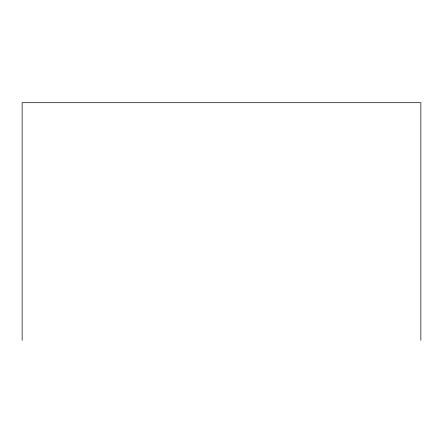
<?xml version="1.0" encoding="UTF-8"?>
<svg xmlns="http://www.w3.org/2000/svg" width="443" height="443" viewBox="0 0 443 443"><rect width="100%" height="100%" fill="white"/><g stroke="black" fill="none" stroke-linecap="round" stroke-linejoin="round"><path stroke-width="0.66" d="M420.85 340.302L420.85 102.698L22.15 102.698L22.15 340.302"/></g></svg>
